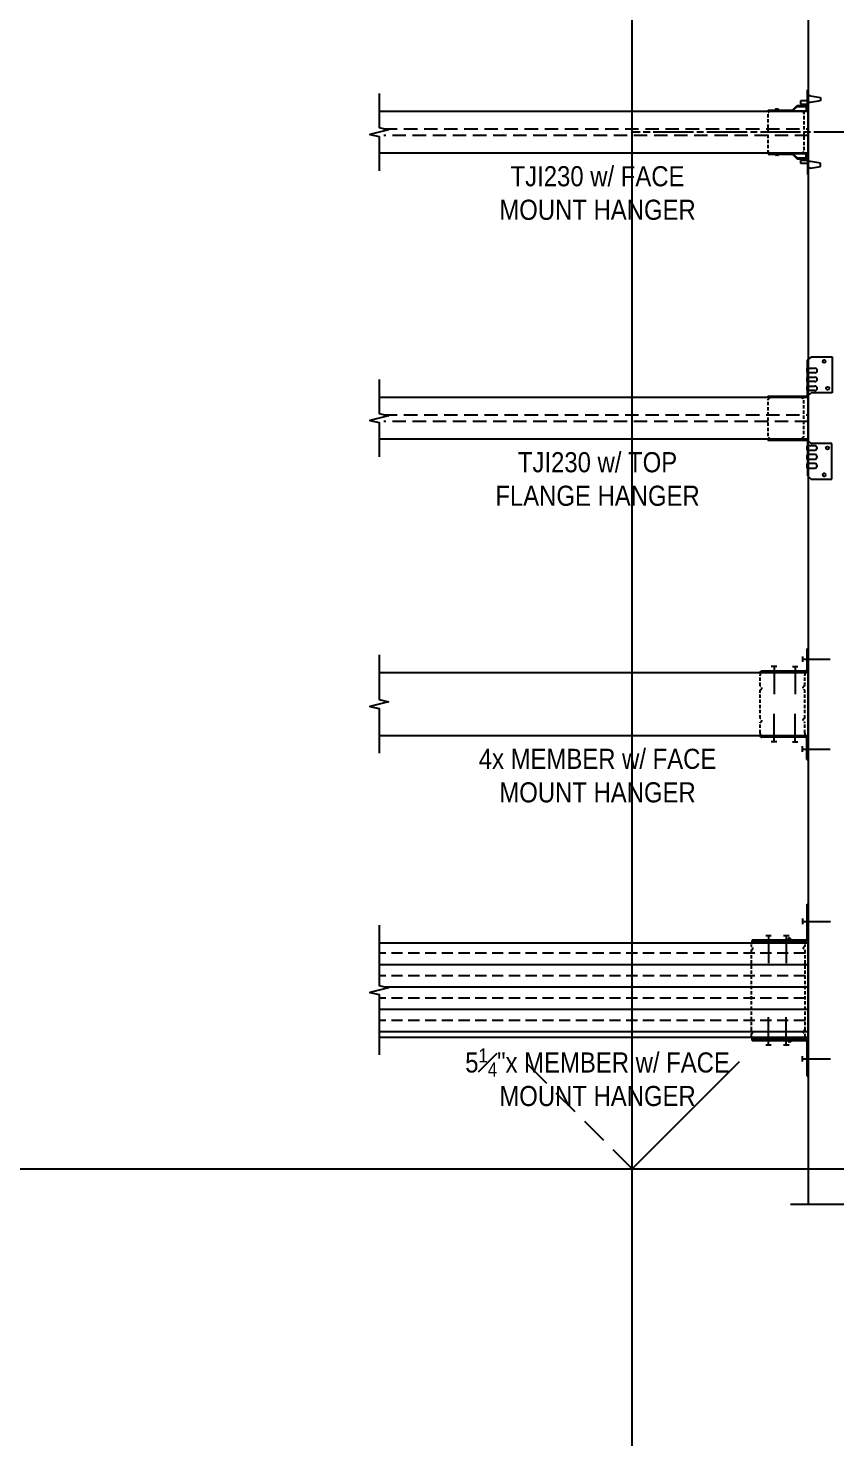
# Model space of a CAD drawing. Header units: inches. Extents: x -2661 to 42767, y -1222 to 9099.
# Drawn here: x 650.4 to 695.5, y 3316.5 to 3395.4 of the extents above; entities that cross this region are included whole.
import ezdxf
from ezdxf import colors
from ezdxf.entities.mleader import LeaderData, LeaderLine
from ezdxf.math import Vec2, Vec3

# ---------------------------------------------------------------- set-up
doc = ezdxf.new("R2010")
doc.units = ezdxf.units.IN
doc.header["$LTSCALE"] = 12
doc.header["$MEASUREMENT"] = 0
for name, pattern in [('CENTER4', [0.9975, 0.75, -0.06125, 0.125, -0.06125]), ('HIDDEN', [0.375, 0.25, -0.125]), ('HIDDEN2', [0.1875, 0.125, -0.0625]), ('HIDDEN4', [0.09375, 0.0625, -0.03125]), ('HIDDEN8', [0.04625, 0.03125, -0.015])]:
    doc.linetypes.add(name, pattern=pattern)
doc.layers.get('0').update_dxf_attribs({"linetype": 'CONTINUOUS'})
doc.layers.add('DESIGNER COMMENTS', color=221, linetype='CONTINUOUS', plot=False)
doc.layers.add('S-ANNO-GRID-NONPLOT', color=251, linetype='CONTINUOUS', plot=False)
for name, color, linetype in [('S-ANNO-NOTE', 4, 'CONTINUOUS'), ('S-BREAK', 2, 'CONTINUOUS'), ('S-SIMPSON', 2, 'CONTINUOUS'), ('S-WOOD', 3, 'CONTINUOUS')]:
    doc.layers.add(name, color=color, linetype=linetype)
doc.layers.add('S-HATCH1', color=1, linetype='CONTINUOUS', transparency=0.5)
doc.styles.add('Arial', font='arial.ttf', dxfattribs={"width": 0.85})

# ---------------------------------------------------------------- blocks, each defined once
blk = doc.blocks.new('Se_24x36_STARTERS_GRID')
for p, q in [((-186.418, -92), (-186.418, 276)), ((-186.418, 92), (-180.418, 98)), ((-279.627, 92), (-186.418, 92)), ((-186.418, 92), (-93.209, 92))]:
    blk.add_line(p, q)
at = {"linetype": 'HIDDEN2'}
blk.add_line((-186.418, 92), (-192.418, 98), dxfattribs=at)
blk = doc.blocks.new('IUS-230 TOP')
at = {"layer": 'S-SIMPSON'}
for p, q in [((-0.046, 1.75), (-0.418, 1.75)), ((-0.046, 1.284), (-0.046, 2.363)), ((0, 2.363), (-0.046, 2.363)), ((0, 2.113), (-0.046, 2.113)), ((0, 2.024), (0, 2.363)), ((0, 1.284), (0, 1.649)), ((-2.25, 1.238), (-0.871, 1.238)), ((-2.25, 1.192), (-2.25, 1.238)), ((-2.25, 1.192), (-0.092, 1.192)), ((-2.188, 1.192), (-2.188, 1.16)), ((-1.523, 1.191), (-1.523, 1.238)), ((-1.168, 1.192), (-1.424, 1.192)), ((-1.296, 1.192), (-1.296, 1.238)), ((-0.871, 1.238), (-0.621, 1.488)), ((-0.871, 1.192), (-0.621, 1.442)), ((-0.624, 1.438), (-0.111, 1.438)), ((-0.621, 1.488), (-0.111, 1.488)), ((-0.418, 1.562), (-0.046, 1.562)), ((-0.313, 1.192), (-0.313, 1.16)), ((-0.111, 1.488), (-0.111, 1.192)), ((-0.111, 1.238), (-0.092, 1.238)), ((-2.25, -1.191), (-0.092, -1.191)), ((-2.25, -1.191), (-2.25, -1.237)), ((-2.25, -1.237), (-0.871, -1.237)), ((-2.188, -1.191), (-2.188, -1.16)), ((-1.794, -1.242), (-1.794, -1.242)), ((-1.523, -1.191), (-1.523, -1.237)), ((-1.296, -1.191), (-1.296, -1.237)), ((-0.871, -1.191), (-0.621, -1.441)), ((-0.871, -1.238), (-0.621, -1.488)), ((-0.624, -1.438), (-0.111, -1.438)), ((-0.621, -1.488), (-0.111, -1.488)), ((-0.418, -1.562), (-0.046, -1.562)), ((-0.313, -1.191), (-0.313, -1.16)), ((-0.111, -1.488), (-0.111, -1.191)), ((-0.111, -1.237), (-0.092, -1.237)), ((-0.046, -1.283), (-0.046, -2.362)), ((0, -1.283), (0, -1.649)), ((-0.046, -1.75), (-0.418, -1.75)), ((0, -2.112), (-0.046, -2.112)), ((0, -2.362), (-0.046, -2.362)), ((0, -2.024), (0, -2.362))]:
    blk.add_line(p, q, dxfattribs=at)
at = {"layer": 'S-SIMPSON', "linetype": 'Continuous'}
for p, q in [((0.125, 2.024), (-0.046, 2.024)), ((0.125, 1.649), (-0.046, 1.649)), ((0.125, 2.024), (0.687, 1.93)), ((0.687, 1.743), (0.125, 1.649)), ((0.687, 1.93), (0.687, 1.743)), ((-1.706, 1.292), (-1.794, 1.292)), ((-0.871, 1.238), (-0.871, 1.192)), ((-0.621, 1.488), (-0.621, 1.442)), ((-1.706, -1.292), (-1.794, -1.292)), ((-0.871, -1.238), (-0.871, -1.191)), ((-0.621, -1.488), (-0.621, -1.441)), ((0.125, -1.649), (-0.046, -1.649)), ((0.125, -2.024), (-0.046, -2.024)), ((0.687, -1.743), (0.125, -1.649)), ((0.125, -2.024), (0.687, -1.93)), ((0.687, -1.93), (0.687, -1.743))]:
    blk.add_line(p, q, dxfattribs=at)
at = {"layer": 'S-SIMPSON', "linetype": 'HIDDEN'}
for p, q in [((0, 2.024), (0, 1.649)), ((0, -1.649), (0, -2.024))]:
    blk.add_line(p, q, dxfattribs=at)
at = {"layer": 'S-SIMPSON', "color": 1, "linetype": 'HIDDEN8', "ltscale": 0.5, "flags": 128}
for points in [[(-2.188, -1.156, 0.395434), (-2.25, -1.098), (-2.25, 1.098, 0.395434), (-2.188, 1.156)], [(-0.312, 1.156, 0.395434), (-0.25, 1.098), (-0.25, -1.098, 0.395434), (-0.312, -1.156)]]:
    blk.add_lwpolyline(points, format="xyb", dxfattribs=at)
at = {"layer": 'S-SIMPSON'}
for centre, radius, start, end in [((-2.25, 1.16), 0.0625, 356.30207, 0), ((-1.794, 1.242), 0.05, 89.6841, 184.27266), ((-1.706, 1.242), 0.05, 355.09553, 89.6841), ((-0.25, 1.16), 0.0625, 180, 183.69793), ((-0.092, 1.284), 0.092, 270, 0), ((-0.092, 1.284), 0.046, 270, 0), ((-2.25, -1.16), 0.0625, 0, 3.69793), ((-1.794, -1.242), 0.05, 175.72734, 270.3159), ((-1.706, -1.242), 0.05, 270.3159, 4.90447), ((-0.25, -1.16), 0.0625, 176.30207, 180), ((-0.092, -1.283), 0.092, 0, 90), ((-0.092, -1.283), 0.046, 0, 90)]:
    blk.add_arc(centre, radius, start, end, dxfattribs=at)
at = {"layer": 'S-SIMPSON', "linetype": 'Continuous'}
for centre, major_axis, start_param, end_param in [((-0.418, 1.656), (0, 0.094), 0, 3.141593), ((-0.418, -1.656), (0, -0.094), 3.141593, 6.283185)]:
    blk.add_ellipse(centre, major_axis=major_axis, ratio=0.194198, start_param=start_param, end_param=end_param, dxfattribs=at)
blk = doc.blocks.new('ITT-360-Top')
at = {"layer": 'S-SIMPSON'}
for p, q in [((-3.421, 1.332), (-1.421, 1.332)), ((-3.421, 0.197), (-3.421, 1.332)), ((-1.421, 1.332), (-1.421, 0.197)), ((3.421, 1.326), (1.421, 1.326)), ((1.421, 1.326), (1.421, 0.191)), ((3.421, 0.191), (3.421, 1.326)), ((-3.234, -0.043), (-3.41, 0.168)), ((-2.792, -0.043), (-2.792, 0.378)), ((-2.542, 0.378), (-2.542, -0.043)), ((-2.292, -0.043), (-2.292, 0.378)), ((-2.042, 0.378), (-2.042, -0.043)), ((-1.792, -0.043), (-1.792, 0.378)), ((-1.542, 0.378), (-1.542, -0.043)), ((-1.234, -0.043), (-1.41, 0.168)), ((-1.234, 0.003), (-1.272, 0.003)), ((1.234, -0.049), (1.411, 0.161)), ((1.542, 0.372), (1.542, -0.049)), ((1.792, -0.049), (1.792, 0.372)), ((2.042, 0.372), (2.042, -0.049)), ((2.292, -0.049), (2.292, 0.372)), ((2.542, 0.372), (2.542, -0.049)), ((2.792, -0.049), (2.792, 0.372)), ((3.234, -0.049), (3.411, 0.161)), ((-2.792, -0.043), (-3.234, -0.043)), ((-2.565, -0.066), (-2.769, -0.066)), ((-2.292, -0.043), (-2.542, -0.043)), ((-2.065, -0.066), (-2.269, -0.066)), ((-1.792, -0.043), (-2.042, -0.043)), ((-1.565, -0.066), (-1.769, -0.066)), ((-1.234, -0.043), (-1.542, -0.043)), ((-1.234, -2.253), (-1.234, -0.043)), ((-1.188, -1.299), (-1.188, -0.043)), ((-1.181, -0.316), (-1.156, -0.316)), ((1.188, -0.316), (1.156, -0.316)), ((1.188, -1.299), (1.188, -0.049)), ((1.234, -0.003), (1.273, -0.003)), ((1.234, -2.253), (1.234, -0.049)), ((1.234, -0.049), (1.542, -0.049)), ((1.565, -0.072), (1.769, -0.072)), ((1.792, -0.049), (2.042, -0.049)), ((2.065, -0.072), (2.269, -0.072)), ((2.292, -0.049), (2.542, -0.049)), ((2.565, -0.072), (2.769, -0.072)), ((2.792, -0.049), (3.234, -0.049)), ((-1.234, -1.299), (-1.188, -1.299)), ((-1.234, -1.526), (-1.181, -1.526)), ((-1.181, -2.253), (-1.181, -1.299)), ((1.188, -1.299), (1.187, -2.253)), ((1.188, -1.299), (1.234, -1.299)), ((1.188, -1.526), (1.234, -1.526)), ((-1.234, -2.253), (-1.181, -2.253)), ((-1.181, -2.191), (-1.156, -2.191)), ((1.188, -2.191), (1.156, -2.191)), ((1.187, -2.253), (1.234, -2.253))]:
    blk.add_line(p, q, dxfattribs=at)
at = {"layer": 'S-SIMPSON', "color": 1, "linetype": 'HIDDEN8', "ltscale": 0.5, "flags": 128}
for points in [[(1.156, -0.316), (1.125, -0.316, -0.414214), (1.062, -0.253), (-1.056, -0.253, -0.414214), (-1.119, -0.316), (-1.156, -0.316)], [(-1.156, -2.191), (-1.119, -2.191, -0.414214), (-1.056, -2.253), (1.062, -2.253, -0.414214), (1.125, -2.191), (1.156, -2.191)]]:
    blk.add_lwpolyline(points, format="xyb", dxfattribs=at)
at = {"layer": 'S-SIMPSON', "linetype": 'Continuous'}
for centre in [(-3.171, 0.895), (-1.671, 1.082), (1.671, 1.076), (3.171, 0.888)]:
    blk.add_circle(centre, 0.0855, dxfattribs=at)
at = {"layer": 'S-SIMPSON'}
for centre, radius, start, end in [((-3.375, 0.197), 0.046, 179.9997, 220), ((-2.667, 0.378), 0.125, 0, 180), ((-2.167, 0.378), 0.125, 0, 180), ((-1.667, 0.378), 0.125, 0, 180), ((-1.375, 0.197), 0.046, 180, 220), ((-1.234, -0.043), 0.046, 0, 90), ((1.375, 0.191), 0.046, 320, 0), ((1.667, 0.372), 0.125, 0, 180), ((2.167, 0.372), 0.125, 0, 180), ((2.667, 0.372), 0.125, 0, 180), ((3.375, 0.191), 0.046, 320, 0.0003), ((-2.769, -0.043), 0.023, 180, 270), ((-2.565, -0.043), 0.023, 270, 0), ((-2.269, -0.043), 0.023, 180, 270), ((-2.065, -0.043), 0.023, 270, 0), ((-1.769, -0.043), 0.023, 180, 270), ((-1.565, -0.043), 0.023, 270, 0), ((1.234, -0.049), 0.046, 90, 180), ((1.565, -0.049), 0.023, 180, 270), ((1.769, -0.049), 0.023, 270, 0), ((2.065, -0.049), 0.023, 180, 270), ((2.269, -0.049), 0.023, 270, 0), ((2.565, -0.049), 0.023, 180, 270), ((2.769, -0.049), 0.023, 270, 0)]:
    blk.add_arc(centre, radius, start, end, dxfattribs=at)
blk = doc.blocks.new('HU_410')
at = {"layer": 'S-SIMPSON'}
for p, q in [((-3.101, 0), (-1.921, 0)), ((-3.101, -0.07), (-3.101, 0)), ((3.101, 0), (1.921, 0)), ((3.101, -0.07), (3.101, 0)), ((-3.101, -0.07), (-1.921, -0.07)), ((-1.851, -0.14), (-1.851, -2.64)), ((-1.781, -1.32), (-1.781, -0.14)), ((1.781, -0.14), (1.781, -1.32)), ((1.851, -0.14), (1.851, -1.32)), ((3.101, -0.07), (1.921, -0.07)), ((-1.851, -1.32), (-1.781, -1.32)), ((-1.781, -1.32), (-1.781, -2.64)), ((1.781, -1.532), (1.781, -1.32)), ((1.781, -1.32), (1.851, -1.32)), ((1.781, -2.589), (1.781, -1.532)), ((1.851, -1.32), (1.851, -1.532)), ((1.851, -1.532), (1.851, -2.589)), ((-1.851, -2.64), (-1.781, -2.64)), ((1.781, -2.589), (1.781, -2.64)), ((1.8, -2.64), (1.781, -2.64)), ((1.851, -2.64), (1.8, -2.64)), ((1.851, -2.64), (1.851, -2.589))]:
    blk.add_line(p, q, dxfattribs=at)
at = {"layer": 'S-SIMPSON', "color": 1, "linetype": 'HIDDEN8', "ltscale": 0.5}
for p, q in [((-1.015, -0.195), (-1.623, -0.195)), ((0.797, -0.195), (-0.797, -0.195)), ((1.623, -0.195), (1.015, -0.195)), ((-1.015, -2.695), (-1.623, -2.695)), ((0.797, -2.695), (-0.797, -2.695)), ((1.623, -2.695), (1.015, -2.695))]:
    blk.add_line(p, q, dxfattribs=at)
at = {"layer": 'S-SIMPSON'}
for centre, radius, start, end in [((-1.921, -0.14), 0.14, 0, 90), ((-1.921, -0.14), 0.07, 0, 90), ((1.921, -0.14), 0.14, 90, 180), ((1.921, -0.14), 0.07, 90, 180)]:
    blk.add_arc(centre, radius, start, end, dxfattribs=at)
at = {"layer": 'S-SIMPSON', "color": 1, "linetype": 'HIDDEN8', "ltscale": 0.5}
for centre, radius, start, end in [((-1.623, 0.305), 0.5, 259.86237, 270), ((-0.906, -0.195), 0.109, 180, 0), ((0.906, -0.195), 0.109, 180, 0), ((1.623, 0.305), 0.5, 270, 280.13763), ((-1.623, -2.195), 0.5, 259.86237, 270), ((-0.906, -2.695), 0.109, 0, 180), ((0.906, -2.695), 0.109, 0, 180), ((1.623, -2.195), 0.5, 270, 280.13763)]:
    blk.add_arc(centre, radius, start, end, dxfattribs=at)
for points in [[(-1.711, -0.187), (-1.749, -0.178), (-1.781, -0.163), (-1.781, -0.14)], [(1.781, -0.14), (1.781, -0.163), (1.749, -0.178), (1.711, -0.187)], [(-1.711, -2.687), (-1.788, -2.678), (-1.851, -2.663), (-1.851, -2.64)], [(-1.781, -2.64), (-1.781, -2.663), (-1.749, -2.678), (-1.711, -2.687)], [(1.851, -2.64), (1.851, -2.663), (1.788, -2.678), (1.711, -2.687)], [(1.711, -2.687), (1.749, -2.678), (1.781, -2.663), (1.781, -2.64)]]:
    blk.add_open_spline(points, degree=3, dxfattribs=at)
blk = doc.blocks.new('HHUS_5.5_10')
at = {"layer": 'S-SIMPSON'}
for p, q in [((-2.875, 0), (-4.812, 0)), ((-4.812, -0.062), (-4.812, 0)), ((4.812, 0), (2.875, 0)), ((4.812, -0.062), (4.812, 0)), ((-2.875, -0.062), (-4.812, -0.062)), ((-2.812, -0.849), (-2.812, -0.125)), ((-2.75, -0.14), (-2.75, -0.125)), ((-2.75, -0.849), (-2.75, -0.14)), ((2.75, -0.14), (2.75, -0.125)), ((2.75, -0.823), (2.75, -0.14)), ((2.812, -0.849), (2.812, -0.125)), ((4.812, -0.062), (2.875, -0.062)), ((-2.831, -0.958), (-2.937, -1.064)), ((-2.937, -1.064), (-2.812, -1.134)), ((-2.804, -1.019), (-2.87, -1.084)), ((-2.812, -3.14), (-2.812, -0.849)), ((-2.75, -0.857), (-2.75, -0.831)), ((-2.75, -3.14), (-2.75, -0.849)), ((2.75, -3.14), (2.75, -0.823)), ((2.75, -0.849), (2.75, -0.823)), ((2.75, -0.857), (2.75, -0.831)), ((2.801, -1.013), (2.865, -1.081)), ((2.812, -3.14), (2.812, -0.849)), ((2.937, -1.064), (2.812, -1.134)), ((2.83, -0.958), (2.937, -1.064)), ((-2.812, -3.14), (-2.75, -3.14)), ((-2.812, -3.14), (-2.75, -3.14)), ((2.812, -3.14), (2.75, -3.14))]:
    blk.add_line(p, q, dxfattribs=at)
at = {"layer": 'S-SIMPSON', "color": 1, "linetype": 'HIDDEN8', "ltscale": 0.5}
for points in [[(-2.75, -0.14, 0.110037), (-2.538, -0.188), (-2.437, -0.188, 1), (-2.25, -0.188), (2.25, -0.188, 1), (2.438, -0.188), (2.538, -0.188, 0.110037), (2.75, -0.14)], [(-2.75, -3.14, 0.110037), (-2.538, -3.188), (-2.438, -3.188, -1), (-2.25, -3.188), (2.25, -3.188, -1), (2.438, -3.188), (2.538, -3.188, 0.110037), (2.75, -3.14)]]:
    blk.add_lwpolyline(points, format="xyb", dxfattribs=at)
at = {"layer": 'S-SIMPSON'}
for centre, radius, start, end in [((-2.875, -0.125), 0.125, 0, 90), ((2.875, -0.125), 0.125, 90, 180), ((-2.875, -0.125), 0.0625, 0, 90), ((2.875, -0.125), 0.0625, 90, 180), ((-2.875, -0.913), 0.0625, 315, 0), ((-2.875, -0.913), 0.125, 315, 0), ((2.875, -0.913), 0.125, 180, 225), ((2.875, -0.913), 0.0625, 180, 225)]:
    blk.add_arc(centre, radius, start, end, dxfattribs=at)
blk = doc.blocks.new('8dx1-5')
at = {"color": 3}
blk.add_line((0.154, 0.25), (-0.154, 0.25), dxfattribs=at)
at = {"color": 2}
blk.add_line((0, 0.25), (0, -1.299), dxfattribs=at)

msp = doc.modelspace()

# ---------------------------------------------------------------- hatches: boundary and pattern name
at = {"layer": 'S-HATCH1'}
h = msp.add_hatch(dxfattribs=at)
h.set_pattern_fill('ANSI33', color=252, scale=5, angle=135, style=0)
h.set_pattern_definition([(180, (-1186.1793, 4061.7288), (-1e-16, -1.25), []), (180, (-1186.8043, 4062.3538), (-1e-16, -1.25), [0.625, -0.3125])])
h.paths.add_polyline_path([(694.00207, 3344.17157), (670.00207, 3344.17157), (670.00207, 3341.79895), (670.52097, 3341.67276), (669.48317, 3341.42038), (670.00207, 3341.29418), (670.00207, 3338.92157), (694.00207, 3338.92157)])

# ---------------------------------------------------------------- linework, layer by layer
at = {"layer": 'DESIGNER COMMENTS', "linetype": 'CENTER4', "ltscale": 0.25}
msp.add_line((777.36372, 3389.54657), (684.15462, 3389.54657), dxfattribs=at)
at = {"layer": 'S-BREAK'}
for points in [[(670.00207, 3391.70282), (670.00207, 3389.79895), (670.52097, 3389.67276), (669.48317, 3389.42038), (670.00207, 3389.29418), (670.00207, 3387.39032)], [(670.00207, 3375.70282), (670.00207, 3373.79895), (670.52097, 3373.67276), (669.48317, 3373.42038), (670.00207, 3373.29418), (670.00207, 3371.39032)], [(670.00207, 3360.29657), (670.00207, 3357.79895), (670.52097, 3357.67276), (669.48317, 3357.42038), (670.00207, 3357.29418), (670.00207, 3354.79657)], [(670.00207, 3345.17157), (670.00207, 3341.79895), (670.52097, 3341.67276), (669.48317, 3341.42038), (670.00207, 3341.29418), (670.00207, 3337.92157)], [(704.75207, 3329.54657), (700.00445, 3329.54657), (699.87826, 3329.02767), (699.62588, 3330.06547), (699.49969, 3329.54657), (693.00207, 3329.54657)]]:
    msp.add_lwpolyline(points, dxfattribs=at)
at = {"layer": 'S-WOOD'}
for points in [[(694.00207, 3447.54657), (694.00207, 3329.54657)], [(670.00207, 3388.39032), (694.00207, 3388.39032), (694.00207, 3390.70282), (670.00207, 3390.70282)], [(670.00207, 3372.39032), (694.00207, 3372.39032), (694.00207, 3374.70282), (670.00207, 3374.70282)], [(670.00207, 3355.79657), (694.00207, 3355.79657), (694.00207, 3359.29657), (670.00207, 3359.29657)], [(670.00207, 3338.92157), (694.00207, 3338.92157), (694.00207, 3344.17157), (670.00207, 3344.17157)]]:
    msp.add_lwpolyline(points, dxfattribs=at)
at = {"layer": 'S-WOOD', "color": 2, "linetype": 'HIDDEN4'}
for points in [[(670.26887, 3389.73407), (694.00207, 3389.73407), (694.00207, 3389.35907), (670.26887, 3389.35907)], [(670.26887, 3373.73407), (694.00207, 3373.73407), (694.00207, 3373.35907), (670.26887, 3373.35907)]]:
    msp.add_lwpolyline(points, dxfattribs=at)

# ---------------------------------------------------------------- block references
at = {"layer": 'S-ANNO-GRID-NONPLOT'}
msp.add_blockref('Se_24x36_STARTERS_GRID', (870.57281, 3239.54657), dxfattribs=at)
at = {"layer": 'S-HATCH1'}
msp.add_blockref('8dx1-5', (692.09204, 3359.39782), dxfattribs=at)
at = {"layer": 'S-HATCH1', "xscale": -1}
for p, rotation in [((693.27207, 3359.39782), 359.9999999999858), ((692.09204, 3355.69532), 180), ((693.93207, 3355.03532), 90), ((691.77643, 3344.35907), 359.999999999975), ((692.77643, 3344.35907), 359.999999999975), ((693.93957, 3337.70282), 90)]:
    msp.add_blockref('8dx1-5', p, dxfattribs=dict(at, rotation=rotation))
at = {"layer": 'S-HATCH1'}
for p, rotation in [((693.93207, 3360.05782), 90), ((693.27207, 3355.69532), 180.0000000000142), ((693.93957, 3345.39032), 90), ((691.77643, 3338.7339), 180.0000000000249), ((692.77643, 3338.7339), 180.0000000000249)]:
    msp.add_blockref('8dx1-5', p, dxfattribs=dict(at, rotation=rotation))
at = {"layer": 'S-SIMPSON'}
msp.add_blockref('IUS-230 TOP', (694.00207, 3389.54657), dxfattribs=at)
at = {"layer": 'S-SIMPSON', "rotation": 270}
for name, p in [('ITT-360-Top', (694.00207, 3373.54657)), ('HU_410', (694.00207, 3357.54657)), ('HHUS_5.5_10', (694.00207, 3341.54657))]:
    msp.add_blockref(name, p, dxfattribs=at)

# ---------------------------------------------------------------- texts
at = {"layer": 'DESIGNER COMMENTS', "char_height": 1.125, "attachment_point": 5, "style": 'Arial'}
for s, insert, width in [('TJI230 w/ FACE MOUNT HANGER', (682.21938, 3386.13452), 13.555965), ('TJI230 w/ TOP FLANGE HANGER', (682.21938, 3370.13452), 13.555965), ('4x MEMBER w/ FACE MOUNT HANGER', (682.21938, 3353.54077), 13.555965), ('\\A1;5{\\H0.7x;\\S1#4;}"x MEMBER w/ FACE MOUNT HANGER', (682.21938, 3336.66577), 15.3075828)]:
    msp.add_mtext(s, dxfattribs=dict(at, insert=insert, width=width))

# ---------------------------------------------------------------- leaders
at = {"layer": 'S-ANNO-NOTE'}
ml = msp.add_multileader_mtext('Standard', dxfattribs=at)
ml.set_content('\\A1;HSS COLUMN PER PLAN', color=4, style='Arial')
ml.set_leader_properties(color=2)
ml.build(insert=Vec2(0, 0))
ml.multileader.update_dxf_attribs({"dogleg_length": 0.36, "arrow_head_size": 1.3125, "scale": 12})
ctx = ml.context
ctx.base_point, ctx.scale, ctx.char_height, ctx.arrow_head_size, ctx.landing_gap_size, ctx.plane_origin = Vec3(783.1569, 3367.79657), 12, 1.125, 1.3125, 1.08, Vec3(717.1518, 3632.4206)
ctx.text_align_type = 2
notes = []
notes.append((ctx, [(1, (1, 1, 0), (802.4861, 3367.79657), (-1, 0), 1.5, [(0, [(809.7361, 3375.04657)], 0, [])])]))
ctx.mtext.insert, ctx.mtext.width, ctx.mtext.alignment, ctx.mtext.flow_direction = Vec3(799.9061, 3368.36866), 18, 3, 5
ml = msp.add_multileader_mtext('Standard', dxfattribs=at)
ml.set_content('\\A1;CENTER LINE WF FLANGE BEAM & HSS COLUMN', color=4, style='Arial')
ml.set_leader_properties(color=2)
ml.build(insert=Vec2(0, 0))
ml.multileader.update_dxf_attribs({"dogleg_length": 0.36, "arrow_head_size": 1.3125, "scale": 12})
ctx = ml.context
ctx.base_point, ctx.scale, ctx.char_height, ctx.arrow_head_size, ctx.landing_gap_size, ctx.plane_origin = Vec3(781.96714, 3348.97413), 12, 1.125, 1.3125, 1.08, Vec3(908.56848, 3612.83467)
ctx.text_align_type = 2
notes.append((ctx, [(0, (1, 1, 0), (802.4861, 3348.97413), (-1, 0), 1.5, [(0, [(807.09999, 3341.54657)], 0, [])])]))
ctx.mtext.insert, ctx.mtext.width, ctx.mtext.alignment, ctx.mtext.flow_direction = Vec3(799.9061, 3349.54968), 18, 3, 5
ml = msp.add_multileader_mtext('Standard', dxfattribs=at)
ml.set_content('\\A1;HSS COLUMN PER PLAN', color=4, style='Arial')
ml.set_leader_properties(color=2)
ml.build(insert=Vec2(0, 0))
ml.multileader.update_dxf_attribs({"dogleg_length": 0.36, "arrow_head_size": 1.3125, "scale": 12})
ctx = ml.context
ctx.base_point, ctx.scale, ctx.char_height, ctx.arrow_head_size, ctx.landing_gap_size, ctx.plane_origin = Vec3(783.1569, 3331.79657), 12, 1.125, 1.3125, 1.08, Vec3(717.1518, 3596.4206)
ctx.text_align_type = 2
notes.append((ctx, [(1, (1, 1, 0), (802.4861, 3331.79657), (-1, 0), 1.5, [(0, [(809.7361, 3339.04657)], 0, [])])]))
ctx.mtext.insert, ctx.mtext.width, ctx.mtext.alignment, ctx.mtext.flow_direction = Vec3(799.9061, 3332.36866), 18, 3, 5
ml = msp.add_multileader_mtext('Standard', dxfattribs=at)
ml.set_content('\\A1;BEAM PER PLAN', color=4, style='Arial')
ml.set_leader_properties(color=2)
ml.build(insert=Vec2(0, 0))
ml.multileader.update_dxf_attribs({"dogleg_length": 0.36, "arrow_head_size": 1.3125, "scale": 12})
ctx = ml.context
ctx.base_point, ctx.scale, ctx.char_height, ctx.arrow_head_size, ctx.landing_gap_size, ctx.plane_origin = Vec3(788.26886, 3324.39263), 12, 1.125, 1.3125, 1.08, Vec3(908.56848, 3588.25317)
ctx.text_align_type = 2
notes.append((ctx, [(0, (1, 1, 0), (802.4861, 3324.39263), (-1, 0), 1.5, [(0, [(815.64003, 3337.54657)], 0, [])])]))
ctx.mtext.insert, ctx.mtext.width, ctx.mtext.alignment, ctx.mtext.flow_direction = Vec3(799.9061, 3324.95552), 12.2900544, 3, 5
for ctx, leaders in notes:
    for number, flags, end, landing, length, lines in leaders:
        leader = LeaderData()
        leader.index, (leader.has_last_leader_line, leader.has_dogleg_vector, leader.attachment_direction) = number, flags
        leader.last_leader_point, leader.dogleg_vector, leader.dogleg_length = Vec3(end), Vec3(landing), length
        for number, points, colour, breaks in lines:
            line = LeaderLine()
            line.index, line.vertices, line.color, line.breaks = number, Vec3.list(points), colors.encode_raw_color(colour), breaks
            leader.lines.append(line)
        ctx.leaders.append(leader)

doc.saveas('drawing.dxf')
